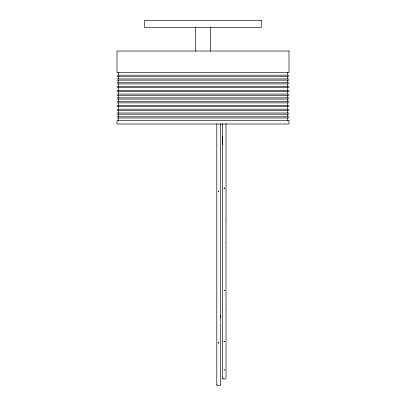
<?xml version="1.0" encoding="UTF-8"?>
<svg xmlns="http://www.w3.org/2000/svg" width="406" height="406" viewBox="0 0 406 406"><rect width="100%" height="100%" fill="white"/><g stroke="black" fill="none" stroke-linecap="round" stroke-linejoin="round"><path stroke-width="0.61" d="M216.794 127.56L216.799 123.921M216.794 153.788L216.819 141.237M224.259 188.425L224.564 188.014L223.95 188.014L224.259 188.425L224.259 188.014M218.55 342.649L218.24 342.994L218.854 342.994L218.55 342.649L218.55 342.994M218.55 191.465L218.854 191.302L218.24 191.302L218.55 191.297M224.259 290.442L223.95 290.6L224.564 290.6L224.259 290.594M224.259 341.461L224.564 341.334L223.95 341.334L224.259 341.334M224.259 369.973L224.564 369.881L223.95 369.881L224.259 369.891M117.004 75.166L288.996 75.166M117.004 76.369L288.996 76.369M117.004 78.947L288.996 78.947M117.004 80.149L288.996 80.149M117.004 82.733L288.996 82.733M117.004 83.935L288.996 83.935M117.004 86.514L288.996 86.514M117.004 87.721L288.996 87.721M117.004 90.299L288.996 90.299M117.004 91.502L288.996 91.502M117.004 94.08L288.996 94.08M117.004 95.288L288.996 95.288M117.004 97.866L288.996 97.866M117.004 99.069L288.996 99.069M117.004 101.652L288.996 101.652M117.004 102.855L288.996 102.855M117.004 105.433L288.996 105.433M117.004 106.636L288.996 106.636M117.004 109.219L288.996 109.219M117.004 110.422L288.996 110.422M117.004 113L288.996 113M117.004 114.208L288.996 114.208M117.004 116.786L288.996 116.786M117.004 117.989L288.996 117.989M222.503 378.098L223.127 378.859M220.275 322.313L220.275 315.706M225.985 219.687L226.01 242.808M225.985 242.839L226.01 309.397M222.503 136.726L222.529 144.795M287.524 72.583L287.524 75.166M287.524 76.369L287.524 78.947M287.524 80.149L287.524 82.733M287.524 83.935L287.524 86.514M287.524 87.721L287.524 90.299M287.524 91.502L287.524 94.08M287.524 95.288L287.524 97.866M287.524 99.069L287.524 101.652M287.524 102.855L287.524 105.433M287.524 106.636L287.524 109.219M287.524 110.422L287.524 113M287.524 114.208L287.524 116.786M287.524 117.989L287.524 120.567M226.01 123.515L226.01 219.697M226.01 309.479L226.01 377.149M222.503 123.515L222.503 309.397M222.503 309.479L222.503 377.149M220.301 123.769L220.301 317.477M220.301 323.227L220.301 384.954M216.794 127.961L216.794 140.852M216.794 154.158L216.794 384.954M210.394 27.456L210.394 51.181M195.606 27.456L195.606 51.181M118.476 72.583L118.476 75.166M118.476 76.369L118.476 78.947M118.476 80.149L118.476 82.733M118.476 83.935L118.476 86.514M118.476 87.721L118.476 90.299M118.476 91.502L118.476 94.08M118.476 95.288L118.476 97.866M118.476 99.069L118.476 101.652M118.476 102.855L118.476 105.433M118.476 106.636L118.476 109.219M118.476 110.422L118.476 113M118.476 114.208L118.476 116.786M118.476 117.989L118.476 120.567M220.275 384.822A1.751 0.746 0 0 1 218.245 385.69A1.751 0.746 0 0 1 217.032 384.578M225.909 377.758A1.751 1 0 0 1 224.107 379.092A1.751 1 0 0 1 222.747 377.6M261.474 20.3L144.526 20.3L144.526 27.456L261.474 27.456L261.474 20.3M288.996 51.019L117.004 51.019L117.004 72.583L288.996 72.583L288.996 51.019M288.996 120.567L117.004 120.567L117.004 124.008L288.996 124.008L288.996 120.567"/></g></svg>
